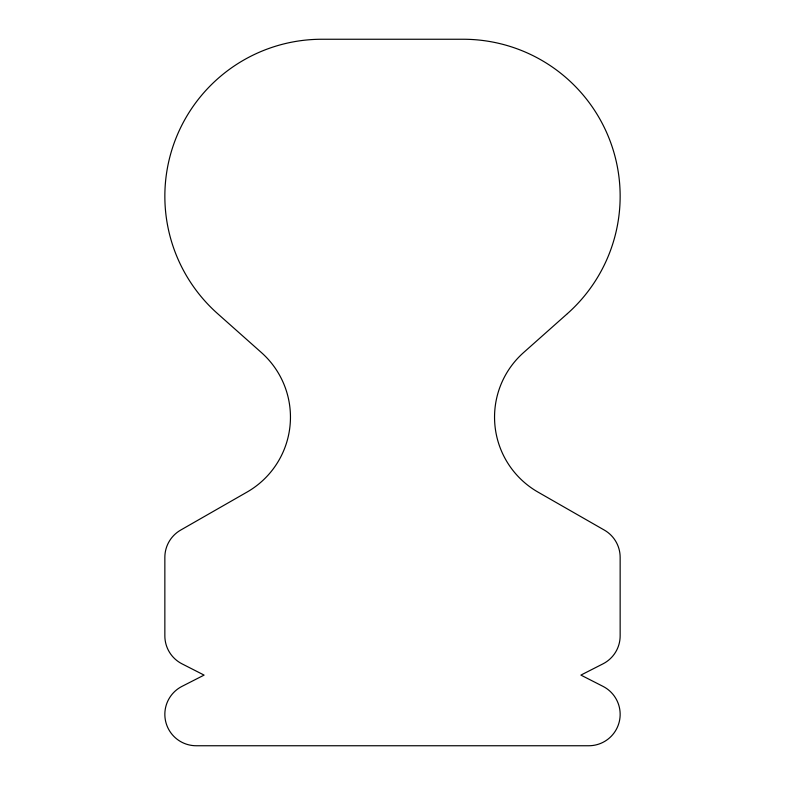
<?xml version="1.0" encoding="UTF-8"?>
<svg xmlns="http://www.w3.org/2000/svg" width="785" height="785" viewBox="0 0 785 785"><rect width="100%" height="100%" fill="white"/><g stroke="black" fill="none" stroke-linecap="round" stroke-linejoin="round"><path stroke-width="1.18" d="M567.437 313.608L523.536 352.612A86.35 86.35 0 0 0 537.99 492.097L604.352 530.101A31.4 31.4 0 0 1 620.15 557.35L620.15 635.85A31.4 31.4 0 0 1 603.017 663.825L580.9 675.1L603.017 686.375A31.4 31.4 0 0 1 588.75 745.75L196.25 745.75A31.4 31.4 0 0 1 181.983 686.375L204.1 675.1L181.983 663.825A31.4 31.4 0 0 1 164.85 635.85L164.85 557.35A31.4 31.4 0 0 1 180.648 530.101L247.01 492.097A86.35 86.35 0 0 0 261.464 352.612L217.563 313.608A157 157 0 0 1 321.85 39.25L463.15 39.25A157 157 0 0 1 567.437 313.608"/></g></svg>
